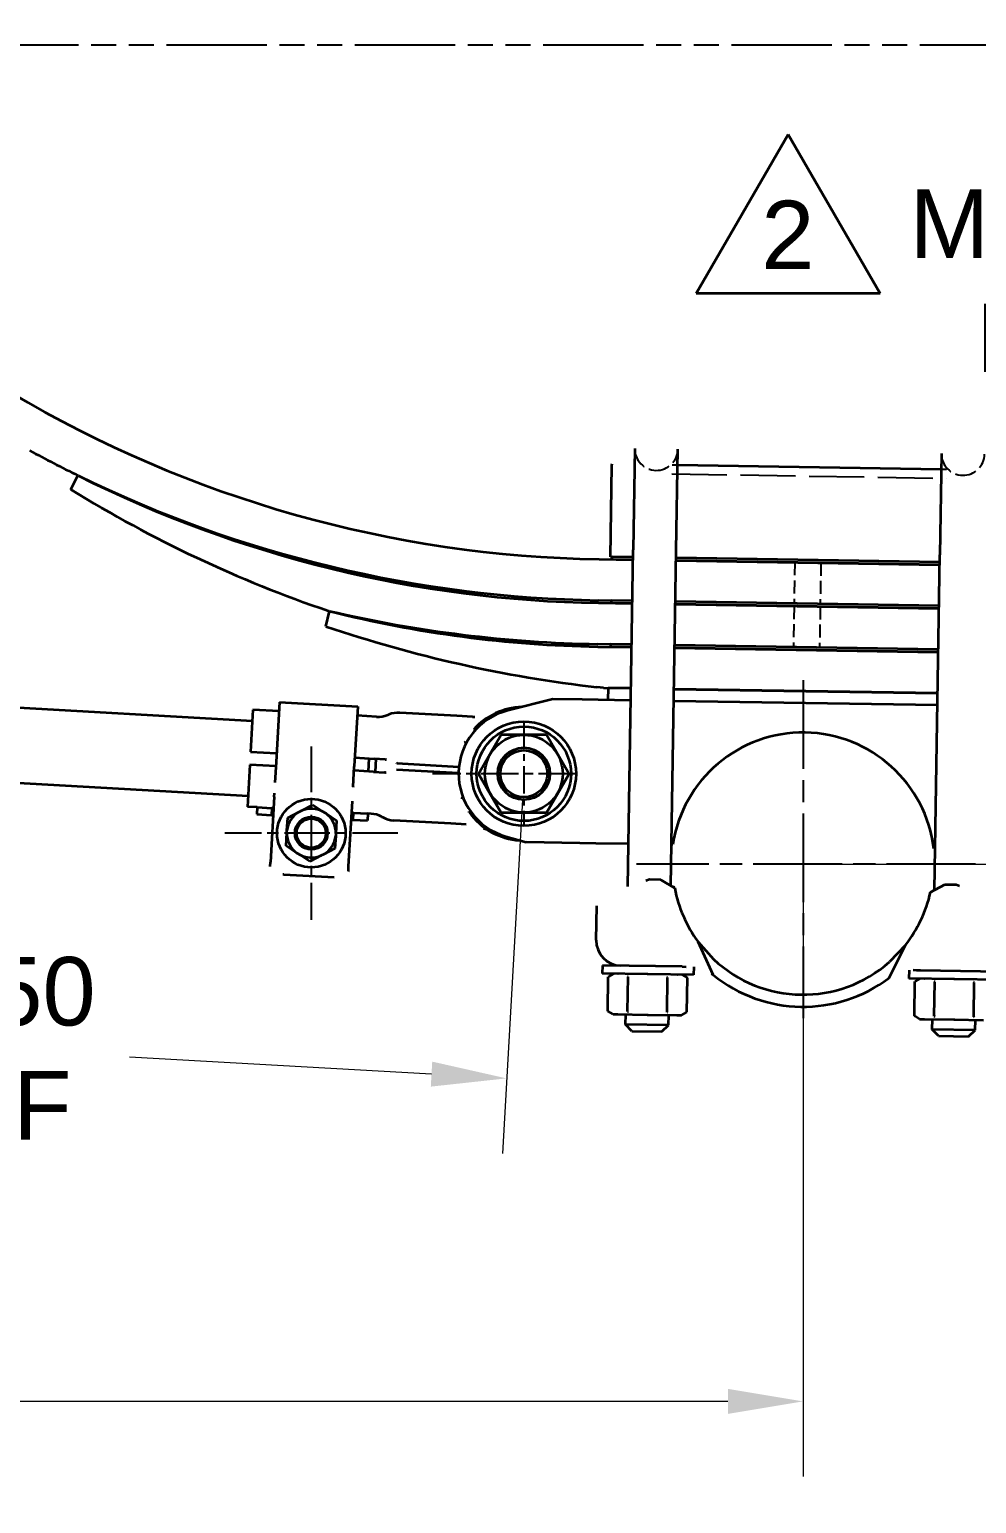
# Model space of a CAD drawing. Header units: inches. Extents: x 8 to 267, y 4 to 172.
# Drawn here: x 168.9 to 187.04, y 63.39 to 91.64 of the extents above; entities that cross this region are included whole.
import ezdxf

# ---------------------------------------------------------------- set-up
doc = ezdxf.new("R2010")
doc.units = ezdxf.units.IN
doc.header["$LTSCALE"] = 8
doc.header["$MEASUREMENT"] = 0
for name, pattern in [('CHAIN', [0.7087, 0.4724, -0.0591, 0.1181, -0.0591]), ('DASHED', [0.2067, 0.1654, -0.0413]), ('DOUBLE_DASH_CHAIN', [1.2403, 0.6614, -0.0827, 0.1654, -0.0827, 0.1654, -0.0827])]:
    doc.linetypes.add(name, pattern=pattern)
for name, color, linetype, lineweight in [('Center Mark(Hutchens)', 7, 'Continuous', 25), ('Dimensions(Hutchens)', 7, 'Continuous', 25), ('Hidden Edges(Hutchens)', 7, 'DASHED', 25), ('Sketch Geometry(Hutchens)', 7, 'Continuous', 35), ('Symbols(Hutchens)', 7, 'Continuous', 25), ('Visible Edges(Hutchens)', 7, 'Continuous', 35), ('Visible Tangent Edges(Hutchens)', 7, 'DOUBLE_DASH_CHAIN', 25)]:
    doc.layers.add(name, color=color, linetype=linetype, lineweight=lineweight)
doc.styles.add('Hutchens .164', font='ARIAL.TTF')
doc.dimstyles.new('HUTCHENS STD DIM X.XX', dxfattribs={"dimscale": 8, "dimtxt": 0.164, "dimasz": 0.18, "dimexe": 0.18, "dimexo": 0.0625, "dimgap": 0.09, "dimtad": 0, "dimtih": 1, "dimtoh": 1, "dimrnd": 1e-08, "dimzin": 4, "dimdsep": 46, "dimtxsty": 'Hutchens .164', "dimcen": 0.09, "dimclrd": 211, "dimclre": 211, "dimclrt": 7, "dimadec": 0, "dimazin": 1, "dimtfac": 0.762195, "dimtofl": 0, "dimtmove": 0, "dimatfit": 3, "dimfxl": 0, "dimtolj": 1, "dimtzin": 0, "dimlwd": 9, "dimlwe": 9, "dimarcsym": 0})

# ---------------------------------------------------------------- blocks, each defined once
blk = doc.blocks.new('*D42')
at = {"layer": 'Defpoints', "color": 0, "linetype": 'Continuous'}
for p in [(129.211, 75.711), (183.714, 75.644), (183.714, 65.35)]:
    blk.add_point(p, dxfattribs=at)
at = {"layer": 'Dimensions(Hutchens)', "color": 211, "linetype": 'Continuous', "lineweight": 9}
for p, q in [((129.211, 75.211), (129.211, 63.91)), ((183.714, 75.144), (183.714, 63.91)), ((130.651, 65.35), (149.085, 65.35)), ((182.274, 65.35), (163.83, 65.35))]:
    blk.add_line(p, q, dxfattribs=at)
at = {"layer": 'Dimensions(Hutchens)', "color": 211, "linetype": 'Continuous'}
for points in [[(130.651, 65.59), (130.651, 65.11), (129.211, 65.35)], [(182.274, 65.59), (182.274, 65.11), (183.714, 65.35)]]:
    blk.add_solid(points, dxfattribs=at)
at = {"layer": 'Dimensions(Hutchens)', "color": 7, "linetype": 'Continuous', "lineweight": 9, "insert": (156.457, 65.35), "char_height": 1.312, "attachment_point": 5, "style": 'Hutchens .164'}
blk.add_mtext('\\A1;54.50 NOMINAL', dxfattribs=at)
blk = doc.blocks.new('*D49')
at = {"layer": 'Defpoints', "color": 0, "linetype": 'Continuous'}
for p in [(49.226, 105.211), (209.289, 86.971), (49.226, 82.423)]:
    blk.add_point(p, dxfattribs=at)
at = {"layer": 'Dimensions(Hutchens)', "color": 211, "linetype": 'Continuous', "lineweight": 9}
for p, q in [((49.226, 82.923), (49.226, 106.651)), ((209.289, 87.471), (209.289, 106.651)), ((50.666, 105.211), (123.789, 105.211)), ((207.849, 105.211), (134.726, 105.211))]:
    blk.add_line(p, q, dxfattribs=at)
at = {"layer": 'Dimensions(Hutchens)', "color": 211, "linetype": 'Continuous'}
for points in [[(50.666, 105.451), (50.666, 104.971), (49.226, 105.211)], [(207.849, 105.451), (207.849, 104.971), (209.289, 105.211)]]:
    blk.add_solid(points, dxfattribs=at)
at = {"layer": 'Dimensions(Hutchens)', "color": 7, "linetype": 'Continuous', "lineweight": 9, "insert": (129.257, 105.211), "char_height": 1.312, "attachment_point": 5, "style": 'Hutchens .164'}
blk.add_mtext('\\A1;160.06 REF', dxfattribs=at)
blk = doc.blocks.new('*D52')
at = {"layer": 'Defpoints', "color": 0, "linetype": 'Continuous'}
for p in [(158.039, 78.53), (178.366, 77.378), (178.035, 71.54)]:
    blk.add_point(p, dxfattribs=at)
at = {"layer": 'Dimensions(Hutchens)', "color": 211, "linetype": 'Continuous', "lineweight": 9}
for p, q in [((158.01, 78.031), (157.626, 71.254)), ((178.338, 76.879), (177.954, 70.102)), ((159.145, 72.611), (164.929, 72.283)), ((176.597, 71.621), (170.814, 71.949))]:
    blk.add_line(p, q, dxfattribs=at)
at = {"layer": 'Dimensions(Hutchens)', "color": 211, "linetype": 'Continuous'}
for points in [[(159.159, 72.85), (159.132, 72.371), (157.708, 72.692)], [(176.611, 71.861), (176.584, 71.382), (178.035, 71.54)]]:
    blk.add_solid(points, dxfattribs=at)
at = {"layer": 'Dimensions(Hutchens)', "color": 7, "linetype": 'Continuous', "lineweight": 9, "insert": (167.871, 72.116), "char_height": 1.312, "attachment_point": 5, "style": 'Hutchens .164'}
blk.add_mtext('\\A1;20.50\\PREF', dxfattribs=at)
blk = doc.blocks.new('*D53')
at = {"layer": 'Defpoints', "color": 0, "linetype": 'Continuous'}
for p in [(190.49, 91.342), (191.405, 91.342), (183.714, 75.644)]:
    blk.add_point(p, dxfattribs=at)
at = {"layer": 'Dimensions(Hutchens)', "color": 211, "linetype": 'Continuous', "lineweight": 9}
for p, q in [((190.49, 89.902), (190.49, 89.316)), ((190.49, 77.084), (190.49, 82.145)), ((184.214, 75.644), (191.93, 75.644))]:
    blk.add_line(p, q, dxfattribs=at)
at = {"layer": 'Dimensions(Hutchens)', "color": 211, "linetype": 'Continuous'}
for points in [[(190.25, 89.902), (190.73, 89.902), (190.49, 91.342)], [(190.25, 77.084), (190.73, 77.084), (190.49, 75.644)]]:
    blk.add_solid(points, dxfattribs=at)
at = {"layer": 'Dimensions(Hutchens)', "color": 7, "linetype": 'Continuous', "lineweight": 9, "insert": (190.49, 85.73), "char_height": 1.312, "attachment_point": 5, "style": 'Hutchens .164'}
blk.add_mtext('\\A1; MOUNTING\\PHEIGHT\\PTYP', dxfattribs=at)
blk = doc.blocks.new('FLAG')
at = {"layer": 'Sketch Geometry(Hutchens)'}
for p, q in [((-0.22, -0.1905), (0, 0.1905)), ((0, 0.1905), (0.22, -0.1905)), ((0.22, -0.1905), (-0.22, -0.1905))]:
    blk.add_line(p, q, dxfattribs=at)
at = {"layer": 'Symbols(Hutchens)', "color": 7, "style": 'Hutchens .164'}
blk.add_attdef('NO:_001', (-0.0644, -0.132), '', height=0.164, dxfattribs=at)

msp = doc.modelspace()

# ---------------------------------------------------------------- linework, layer by layer
at = {"layer": 'Center Mark(Hutchens)', "linetype": 'CHAIN', "ltscale": 0.449709}
msp.add_line((183.7139, 79.1684), (183.7139, 72.6908), dxfattribs=at)
at = {"layer": 'Center Mark(Hutchens)', "linetype": 'CHAIN', "ltscale": 0.138781}
msp.add_line((178.366, 78.3777), (178.366, 76.3777), dxfattribs=at)
at = {"layer": 'Center Mark(Hutchens)', "linetype": 'CHAIN', "ltscale": 0.230141}
for p, q in [((174.295, 77.8966), (174.295, 74.581)), ((175.9528, 76.2388), (172.6372, 76.2388))]:
    msp.add_line(p, q, dxfattribs=at)
at = {"layer": 'Center Mark(Hutchens)', "linetype": 'CHAIN', "ltscale": 0.190971}
msp.add_line((179.366, 77.3777), (176.6144, 77.3777), dxfattribs=at)
at = {"layer": 'Center Mark(Hutchens)', "linetype": 'CHAIN', "ltscale": 0.450812}
msp.add_line((187.0183, 75.6445), (180.5248, 75.6445), dxfattribs=at)
at = {"layer": 'Hidden Edges(Hutchens)', "ltscale": 0.795632}
msp.add_line((181.2021, 83.1243), (186.4641, 83.04), dxfattribs=at)
at = {"layer": 'Hidden Edges(Hutchens)', "ltscale": 0.025212}
for p, q in [((181.2049, 83.2973), (181.3112, 83.2956)), ((186.3605, 83.2147), (186.4668, 83.213))]:
    msp.add_line(p, q, dxfattribs=at)
at = {"layer": 'Hidden Edges(Hutchens)', "ltscale": 0.18751}
for p, q in [((183.5565, 81.4281), (183.5439, 80.6402)), ((184.0565, 81.4201), (184.0439, 80.6322))]:
    msp.add_line(p, q, dxfattribs=at)
at = {"layer": 'Hidden Edges(Hutchens)', "ltscale": 0.187515}
for p, q in [((183.5431, 80.5902), (183.5305, 79.8023)), ((184.0431, 80.5822), (184.0304, 79.7943))]:
    msp.add_line(p, q, dxfattribs=at)
at = {"layer": 'Hidden Edges(Hutchens)', "ltscale": 0.308439}
for centre in [(180.9036, 83.603), (186.7778, 83.5089)]:
    msp.add_arc(centre, 0.4125, 179.08184, 359.08184, dxfattribs=at)
at = {"layer": 'Visible Edges(Hutchens)'}
for p, q in [((180.4911, 83.6097), (180.46, 81.6662)), ((181.2849, 81.6529), (181.316, 83.5964)), ((186.3654, 83.5155), (186.3342, 81.572)), ((169.691, 82.824), (169.8229, 83.0934)), ((180.0336, 81.9766), (180.0545, 83.2813)), ((180.0545, 83.2813), (180.0551, 83.3157)), ((181.3112, 83.2956), (186.3605, 83.2147)), ((180.0266, 81.5347), (180.0336, 81.9766)), ((180.3566, 75.2148), (180.46, 81.6662)), ((181.1819, 75.2286), (181.2849, 81.6529)), ((179.807, 81.4882), (180.4569, 81.4778)), ((180.0266, 81.5347), (180.0578, 81.5342)), ((180.057, 81.4842), (180.0578, 81.5342)), ((180.4569, 81.4778), (180.057, 81.4842)), ((180.4577, 81.5278), (180.0578, 81.5342)), ((181.2818, 81.4646), (186.3312, 81.3836)), ((186.3312, 81.3836), (181.2818, 81.4646)), ((186.332, 81.4336), (181.2826, 81.5146)), ((186.2313, 75.1477), (186.3342, 81.572)), ((179.7937, 80.6503), (180.4435, 80.6399)), ((180.4443, 80.6899), (179.7944, 80.7003)), ((180.0436, 80.6463), (180.0444, 80.6963)), ((180.4435, 80.6399), (180.0436, 80.6463)), ((180.4443, 80.6899), (180.0444, 80.6963)), ((181.2684, 80.6267), (186.3178, 80.5458)), ((186.3178, 80.5458), (181.2684, 80.6267)), ((186.3186, 80.5958), (181.2692, 80.6767)), ((186.3186, 80.5958), (181.2692, 80.6767)), ((174.5752, 80.2021), (174.6433, 80.4943)), ((179.7802, 79.8124), (180.4301, 79.802)), ((180.4309, 79.852), (179.781, 79.8624)), ((180.0301, 79.8084), (180.0309, 79.8584)), ((180.4301, 79.802), (180.0301, 79.8084)), ((180.4309, 79.852), (180.0309, 79.8584)), ((181.255, 79.7888), (186.3043, 79.7079)), ((186.3043, 79.7079), (181.255, 79.7888)), ((186.3051, 79.7579), (181.2558, 79.8388)), ((186.3051, 79.7579), (181.2558, 79.8388)), ((163.3209, 78.9517), (173.1651, 78.3937)), ((178.9241, 78.8065), (178.0618, 78.5902)), ((179.4802, 78.7976), (178.9241, 78.8065)), ((179.8925, 79.023), (179.7667, 79.0364)), ((179.8925, 79.023), (180.4175, 79.0146)), ((179.9826, 78.7895), (179.9863, 79.0215)), ((180.4175, 79.0146), (179.9863, 79.0215)), ((181.2424, 79.0013), (186.2917, 78.9204)), ((186.2917, 78.9204), (181.2424, 79.0013)), ((173.177, 78.6038), (173.1315, 77.7996)), ((173.6762, 78.5755), (173.177, 78.6038)), ((173.686, 78.7483), (173.6213, 77.606)), ((173.686, 78.7483), (175.1836, 78.6634)), ((175.1836, 78.6634), (175.1189, 77.5211)), ((177.0826, 78.4851), (175.9908, 78.547)), ((179.7874, 78.7926), (179.4802, 78.7976)), ((180.4138, 78.7826), (179.7874, 78.7926)), ((186.288, 78.6885), (181.2386, 78.7694)), ((186.288, 78.6885), (181.2386, 78.7694)), ((175.5442, 78.4697), (175.1738, 78.4907)), ((175.7579, 78.5045), (175.7772, 78.5122)), ((177.3797, 78.4683), (177.0826, 78.4851)), ((177.2426, 77.9913), (177.2555, 77.9516)), ((177.4432, 78.221), (177.4069, 78.2254)), ((177.5, 77.3777), (177.933, 78.1277)), ((177.933, 78.1277), (178.799, 78.1277)), ((178.799, 78.1277), (179.232, 77.3777)), ((173.1315, 77.7996), (173.6307, 77.7713)), ((175.1283, 77.6864), (175.4987, 77.6655)), ((163.2394, 77.514), (173.0836, 76.956)), ((173.1173, 77.55), (173.0717, 76.7458)), ((173.6165, 77.5217), (173.1173, 77.55)), ((173.6209, 77.5985), (173.5989, 77.2109)), ((173.6213, 77.606), (173.6209, 77.5985)), ((175.0965, 77.1261), (175.1185, 77.5136)), ((175.4845, 77.4159), (175.1141, 77.4368)), ((175.1189, 77.5211), (175.1185, 77.5136)), ((175.3919, 77.4211), (175.4061, 77.6707)), ((175.4845, 77.4159), (175.6955, 77.4039)), ((175.7097, 77.6535), (175.4987, 77.6655)), ((175.5309, 77.6636), (175.5167, 77.414)), ((175.7143, 77.4028), (175.6955, 77.4039)), ((175.7097, 77.6535), (175.7284, 77.6524)), ((175.7143, 77.4028), (175.7229, 77.4023)), ((175.7371, 77.6519), (175.7284, 77.6524)), ((177.116, 77.386), (175.9288, 77.4533)), ((175.9359, 77.5781), (177.1231, 77.5108)), ((177.933, 76.6277), (177.5, 77.3777)), ((179.232, 77.3777), (178.799, 76.6277)), ((173.5834, 76.9379), (173.5124, 75.6843)), ((175.01, 75.5994), (175.081, 76.853)), ((177.1805, 76.895), (177.1978, 76.933)), ((173.2589, 76.7352), (173.0717, 76.7458)), ((173.2589, 76.7352), (173.2513, 76.6004)), ((173.2513, 76.6004), (173.5321, 76.5845)), ((173.2589, 76.7352), (173.5397, 76.7193)), ((173.5397, 76.7193), (173.5321, 76.5845)), ((173.5321, 76.5845), (173.5633, 76.5827)), ((173.5709, 76.7175), (173.5397, 76.7193)), ((173.8421, 76.5357), (174.0645, 76.6478)), ((174.0645, 76.6478), (174.1032, 76.6673)), ((174.1032, 76.6673), (174.3256, 76.7795)), ((174.3256, 76.7795), (174.534, 76.6429)), ((174.534, 76.6429), (174.5702, 76.6191)), ((174.5702, 76.6191), (174.7786, 76.4826)), ((175.0997, 76.6309), (175.0685, 76.6326)), ((175.0997, 76.6309), (175.0921, 76.4961)), ((175.0997, 76.6309), (175.3805, 76.615)), ((175.3805, 76.615), (175.3729, 76.4802)), ((175.4389, 76.6116), (175.3805, 76.615)), ((175.6473, 76.5529), (175.6655, 76.5431)), ((177.3539, 76.6442), (177.3172, 76.6439)), ((178.799, 76.6277), (177.933, 76.6277)), ((173.8255, 76.2437), (173.828, 76.2869)), ((173.828, 76.2869), (173.8421, 76.5357)), ((174.7786, 76.4826), (174.7645, 76.2339)), ((175.0609, 76.4979), (175.0921, 76.4961)), ((175.0921, 76.4961), (175.3729, 76.4802)), ((176.9656, 76.4224), (175.8739, 76.4843)), ((177.2628, 76.4056), (176.9656, 76.4224)), ((173.8114, 75.995), (173.8255, 76.2437)), ((174.0198, 75.8584), (173.8114, 75.995)), ((174.762, 76.1906), (174.7479, 75.9419)), ((174.7645, 76.2339), (174.762, 76.1906)), ((178.0231, 76.1757), (178.4136, 76.0643)), ((179.4361, 76.0479), (178.4136, 76.0643)), ((179.7433, 76.043), (179.4361, 76.0479)), ((180.3697, 76.0329), (179.7433, 76.043)), ((181.2196, 76.0193), (181.1946, 76.0197)), ((174.056, 75.8347), (174.0198, 75.8584)), ((174.2644, 75.6981), (174.056, 75.8347)), ((174.4868, 75.8102), (174.2644, 75.6981)), ((174.5255, 75.8297), (174.4868, 75.8102)), ((174.7479, 75.9419), (174.5255, 75.8297)), ((186.2439, 75.9388), (186.2189, 75.9392)), ((173.5075, 75.5982), (173.5124, 75.6843)), ((173.7661, 75.4474), (174.7311, 75.3927)), ((175.0051, 75.5133), (175.01, 75.5994)), ((180.9886, 75.3444), (180.7713, 75.3479)), ((181.2567, 75.1838), (180.9886, 75.3444)), ((181.206, 75.2142), (181.2302, 75.2202)), ((181.2302, 75.2202), (181.2363, 75.196)), ((186.1551, 75.1053), (186.4282, 75.2572)), ((186.4282, 75.2572), (186.6455, 75.2537)), ((179.7526, 74.1898), (179.7631, 74.8479)), ((181.7034, 74.1585), (181.9995, 73.8249)), ((181.9946, 73.5213), (181.7034, 74.1585)), ((185.3642, 73.4673), (185.6757, 74.0949)), ((185.6757, 74.0949), (185.3691, 73.7709)), ((179.8698, 73.7058), (179.8673, 73.5494)), ((181.6171, 73.5213), (179.8673, 73.5494)), ((181.4001, 73.6813), (179.8698, 73.7058)), ((179.9733, 72.8302), (179.9839, 73.4889)), ((180.0863, 73.5458), (179.9839, 73.4889)), ((180.352, 72.8241), (180.3626, 73.4828)), ((181.1094, 72.8119), (181.12, 73.4707)), ((181.3981, 73.5248), (181.4987, 73.4646)), ((181.4001, 73.6813), (181.4771, 73.6801)), ((181.4881, 72.8059), (181.4987, 73.4646)), ((181.6196, 73.6778), (181.6171, 73.5213)), ((185.7441, 73.6117), (185.7416, 73.4552)), ((187.4913, 73.4272), (185.7416, 73.4552)), ((185.9605, 73.4517), (185.8581, 73.3947)), ((185.9635, 73.6082), (185.8866, 73.6094)), ((187.4939, 73.5837), (185.9635, 73.6082)), ((185.8476, 72.736), (185.8581, 73.3947)), ((186.2263, 72.7299), (186.2368, 73.3887)), ((186.9837, 72.7178), (186.9942, 73.3765)), ((180.0739, 72.7699), (179.9733, 72.8302)), ((180.0739, 72.7699), (180.1617, 72.7685)), ((180.1617, 72.7685), (180.7298, 72.7594)), ((180.3142, 72.5736), (180.3173, 72.766)), ((180.7298, 72.7594), (181.2978, 72.7503)), ((181.1391, 72.5603), (181.1422, 72.7528)), ((181.2978, 72.7503), (181.3857, 72.7489)), ((181.3857, 72.7489), (181.4881, 72.8059)), ((185.9481, 72.6758), (185.8476, 72.736)), ((185.9481, 72.6758), (186.036, 72.6744)), ((186.036, 72.6744), (186.604, 72.6653)), ((186.1885, 72.4794), (186.1916, 72.6719)), ((186.604, 72.6653), (187.1721, 72.6562)), ((187.0134, 72.4662), (187.0165, 72.6587)), ((181.1391, 72.5603), (180.3142, 72.5736)), ((180.4372, 72.4466), (180.3142, 72.5736)), ((180.4372, 72.4466), (181.0122, 72.4374)), ((181.0122, 72.4374), (181.1391, 72.5603)), ((187.0134, 72.4662), (186.1885, 72.4794)), ((186.3115, 72.3524), (186.1885, 72.4794)), ((186.3115, 72.3524), (186.8864, 72.3432)), ((186.8864, 72.3432), (187.0134, 72.4662))]:
    msp.add_line(p, q, dxfattribs=at)
at = {"layer": 'Visible Edges(Hutchens)', "flags": 128}
for points in [[(177.8513, 78.5497), (177.8453, 78.5471)], [(177.3797, 78.4683), (177.4287, 78.4667)], [(177.2426, 77.9913), (177.2489, 78.0026)], [(177.399, 78.1699), (177.3994, 78.1722)], [(175.7229, 77.4023), (175.7314, 77.402)], [(175.9359, 77.5781), (175.9285, 77.5836)], [(175.0965, 77.1261), (175.096, 77.1177)], [(173.5834, 76.9379), (173.5873, 77.006)], [(177.3172, 76.6439), (177.3115, 76.6521)], [(177.3172, 76.6439), (177.3172, 76.6462)], [(177.6419, 76.3121), (177.5969, 76.3313)], [(177.6419, 76.3121), (177.6421, 76.312)], [(173.7661, 75.4474), (173.7487, 75.4487)], [(175.0051, 75.5133), (175.0039, 75.503)], [(180.7713, 75.3479), (180.7055, 75.3274)], [(186.6455, 75.2537), (186.7105, 75.2312)], [(180.1742, 73.5444), (180.1666, 73.5445)], [(180.3626, 73.4828), (180.3539, 73.4879)], [(180.7422, 73.5353), (180.727, 73.5355)], [(181.12, 73.4707), (181.1026, 73.4759)], [(181.3103, 73.5262), (181.3027, 73.5263)], [(181.4987, 73.4646), (181.49, 73.4697)], [(181.9946, 73.5213), (181.9614, 73.5462)], [(185.8866, 73.6094), (185.8217, 73.6119)], [(185.8866, 73.6094), (185.8217, 73.6119)], [(186.0484, 73.4503), (186.0408, 73.4503)], [(186.6165, 73.4412), (186.6013, 73.4413)], [(186.2368, 73.3887), (186.2282, 73.3938)], [(186.9942, 73.3765), (186.9769, 73.3818)], [(179.9733, 72.8302), (179.982, 72.8251)], [(180.1617, 72.7685), (180.1693, 72.7685)], [(180.352, 72.8241), (180.3694, 72.8189)], [(180.7298, 72.7594), (180.745, 72.7593)], [(181.1094, 72.8119), (181.118, 72.8069)], [(181.2978, 72.7503), (181.3054, 72.7503)], [(185.8476, 72.736), (185.8562, 72.7309)], [(186.036, 72.6744), (186.0436, 72.6744)], [(186.2263, 72.7299), (186.2436, 72.7247)], [(186.604, 72.6653), (186.6192, 72.6651)], [(186.9837, 72.7178), (186.9923, 72.7127)]]:
    msp.add_lwpolyline(points, dxfattribs=at)
at = {"layer": 'Visible Edges(Hutchens)'}
for centre, radius in [((178.366, 77.3777), 1), ((178.366, 77.3777), 0.9041), ((178.366, 77.3777), 0.7448), ((178.366, 77.3777), 0.5), ((178.366, 77.3777), 0.4501), ((174.295, 76.2388), 0.6562), ((174.295, 76.2388), 0.3126), ((174.295, 76.2388), 0.3125), ((174.295, 76.2388), 0.28)]:
    msp.add_circle(centre, radius, dxfattribs=at)
for centre, radius, start, end in [((180.1717, 104.2435), 22.7582, 239.28247, 269.08182), ((180.1717, 104.2435), 23.5462, 241.38917, 243.92723), ((180.1717, 104.2435), 23.5462, 243.93681, 269.08182), ((180.1635, 103.7273), 23.0799, 243.39205, 269.08182), ((182.3729, 103.3353), 24.1152, 238.27208, 251.26169), ((180.1718, 104.2435), 24.3842, 256.85389, 256.8956), ((180.1391, 102.2078), 22.3983, 255.79631, 269.08176), ((180.1718, 104.2435), 24.3842, 256.8956, 269.08167), ((182.6053, 103.8217), 24.9473, 251.22335, 263.46653), ((175.9625, 78.0478), 0.5, 86.75586, 111.76358), ((178.366, 77.3777), 1.25, 104.08184, 254.08184), ((178.366, 77.3777), 1.28, 91.65258, 138.52932), ((175.5725, 78.9689), 0.5, 266.75586, 291.76358), ((183.7139, 75.6445), 2.5223, 6.70999, 171.45369), ((174.295, 76.2388), 0.4695, 119.40036, 174.11136), ((174.295, 76.2388), 0.4695, 59.40036, 114.11136), ((174.295, 76.2388), 0.4695, 359.40036, 54.11136), ((175.4106, 76.1124), 0.5, 61.74814, 86.75586), ((178.366, 77.3777), 1.28, 214.9824, 266.51109), ((175.9022, 76.9835), 0.5, 241.74814, 266.75586), ((174.295, 76.2388), 0.4695, 179.40036, 234.11136), ((174.295, 76.2388), 0.4695, 299.40036, 354.11136), ((174.295, 76.2388), 0.4695, 239.40036, 294.11136), ((183.7139, 75.6445), 2.5, 190.6188, 216.46916), ((183.7139, 75.6445), 2.5, 321.69452, 347.54488), ((180.2345, 74.1821), 0.482, 179.08184, 269.08184), ((183.7139, 75.6445), 2.5, 226.7047, 311.45897), ((183.7139, 75.6445), 2.732, 231.0011, 307.16257)]:
    msp.add_arc(centre, radius, start, end, dxfattribs=at)
at = {"layer": 'Visible Tangent Edges(Hutchens)', "ltscale": 0.363654}
msp.add_line((48.836, 91.3424), (211.2103, 91.3424), dxfattribs=at)

# ---------------------------------------------------------------- block references
at = {"xscale": 8, "yscale": 8, "zscale": 8}
msp.add_blockref('FLAG', (183.4287, 88.1023), dxfattribs=at).add_auto_attribs({'NO:_001': '2'})

# ---------------------------------------------------------------- dimensions: what is measured, and where the dimension line sits
at = {"layer": 'Dimensions(Hutchens)', "color": 211, "linetype": 'Continuous', "lineweight": 9}
dim = msp.add_linear_dim(base=(49.2261, 105.2113), p1=(209.2886, 86.9713), p2=(49.2261, 82.4229), text='<> REF', dimstyle='HUTCHENS STD DIM X.XX', override={"dimtih": 0, "dimtoh": 0, "dimdec": 2, "dimtp": 0, "dimtm": 0, "dimtdec": 2, "dimatfit": 2}, dxfattribs=at)
dim.commit()
dim.dimension.update_dxf_attribs({"geometry": '*D49', "text_midpoint": (129.2574, 105.2113), "dimtype": 160})
for base, p1, p2, angle, text, override, picture, middle in [((190.4899, 91.3424), (183.7139, 75.6445), (191.4049, 91.3424), 270, ' MOUNTING\\PHEIGHT\\PTYP', {"dimdec": 2, "dimse2": 1, "dimtp": 0, "dimtm": 0, "dimtdec": 2, "dimatfit": 2}, '*D53', (190.4899, 85.7302)), ((178.0351, 71.5398), (158.0386, 78.5299), (178.366, 77.3777), 176.75586, '<>\\PREF', {"dimdec": 2, "dimlfac": 1.006876, "dimtp": 0, "dimtm": 0, "dimtdec": 2, "dimatfit": 2}, '*D52', (167.8714, 72.1159)), ((183.7139, 65.3498), (129.2111, 75.7107), (183.7139, 75.6445), 180, '<> NOMINAL', {"dimtih": 0, "dimtoh": 0, "dimdec": 2, "dimtp": 0, "dimtm": 0, "dimtdec": 2, "dimatfit": 2}, '*D42', (156.4574, 65.3498))]:
    dim = msp.add_linear_dim(base=base, p1=p1, p2=p2, angle=angle, text=text, dimstyle='HUTCHENS STD DIM X.XX', override=override, dxfattribs=at)
    dim.commit()
    dim.dimension.update_dxf_attribs({"geometry": picture, "text_midpoint": middle, "dimtype": 160})

doc.saveas('drawing.dxf')
